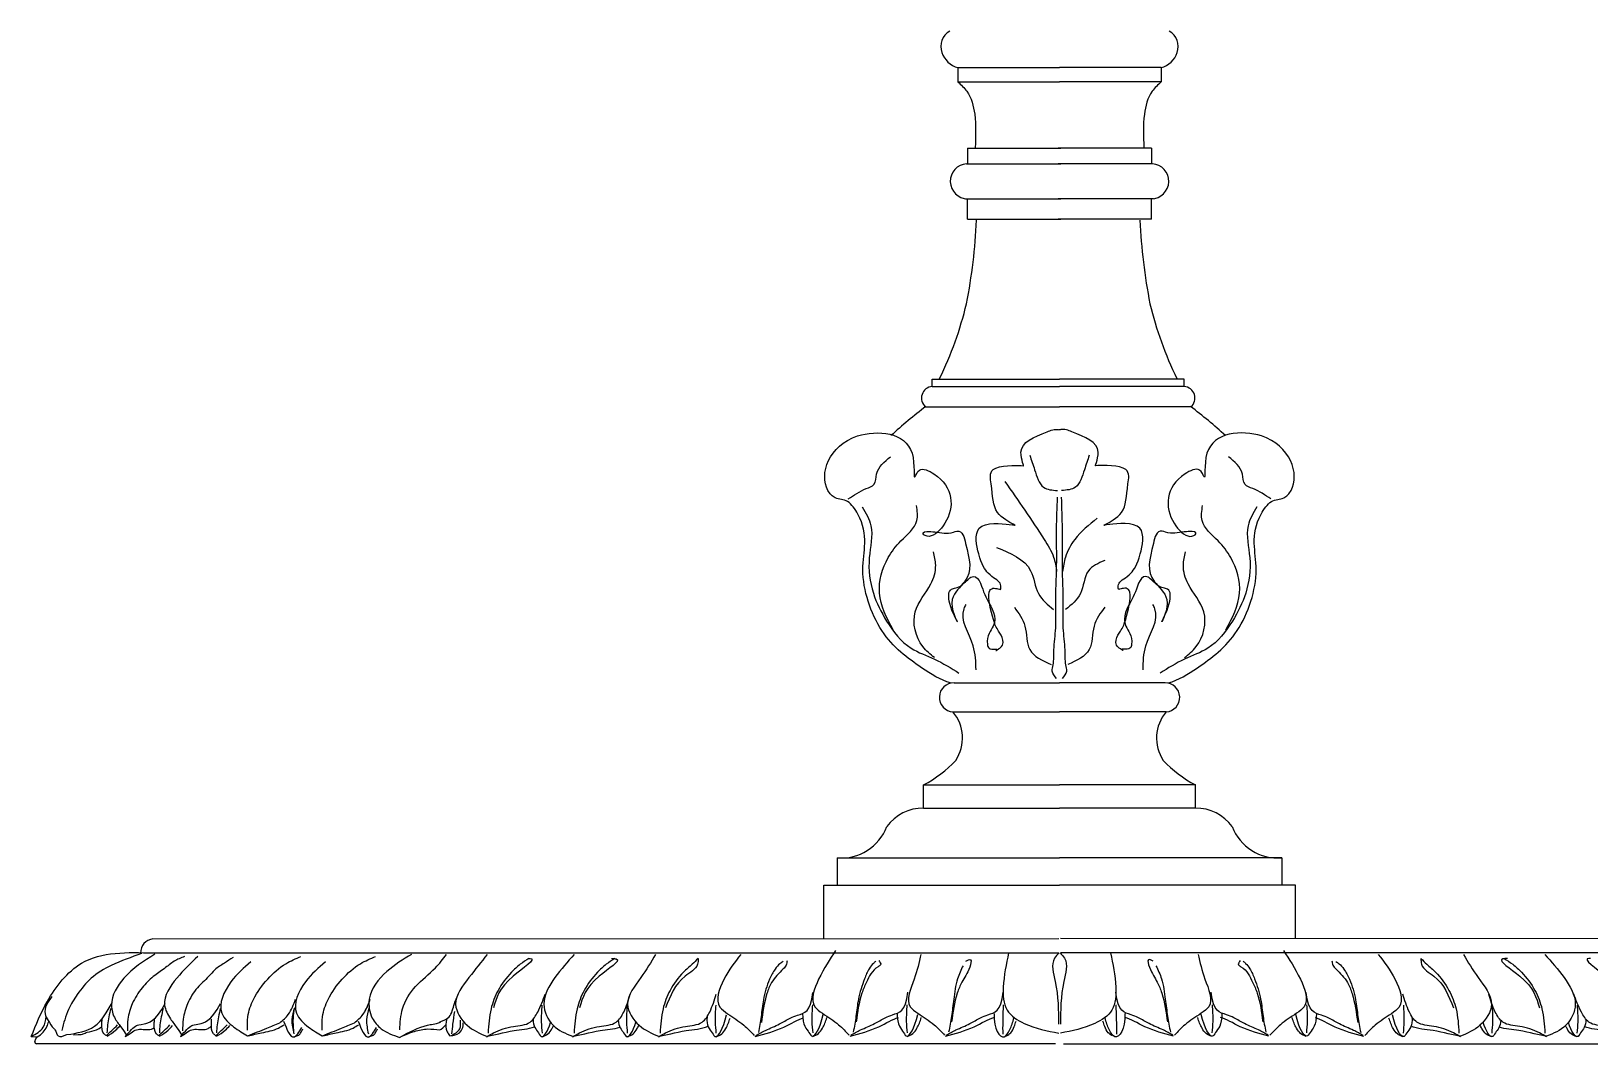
# Model space of a CAD drawing. Extents: x 3172 to 33391, y 13916 to 34175.
# Drawn here: x 30804 to 31722, y 17061 to 17656 of the extents above; entities that cross this region are included whole.
import ezdxf

# ---------------------------------------------------------------- set-up
doc = ezdxf.new("R2010")
doc.units = 0
doc.layers.get('0').update_dxf_attribs({"linetype": 'CONTINUOUS'})

# ---------------------------------------------------------------- blocks, each defined once
blk = doc.blocks.new('A$C0E7053C0')
at = {"color": 7}
for p, q in [((1528.69, 1943.04), (1588.54, 1943.04)), ((1528.69, 1943.04), (1528.69, 1934.7)), ((1648.38, 1943.04), (1588.54, 1943.04)), ((1648.38, 1943.04), (1648.38, 1934.7)), ((1528.69, 1934.7), (1588.54, 1934.7)), ((1648.38, 1934.7), (1588.54, 1934.7)), ((1534.47, 1895.69), (1589.3, 1895.69)), ((1534.47, 1895.69), (1534.47, 1886.47)), ((1642.6, 1895.69), (1587.78, 1895.69)), ((1642.6, 1895.69), (1642.6, 1886.47)), ((1533.79, 1886.47), (1589.3, 1886.47)), ((1643.28, 1886.47), (1587.78, 1886.47)), ((1533.18, 1865.94), (1589.3, 1865.94)), ((1534.47, 1853.8), (1534.47, 1865.94)), ((1643.9, 1865.94), (1587.78, 1865.94)), ((1642.6, 1853.8), (1642.6, 1865.94)), ((1534.47, 1853.8), (1589.3, 1853.8)), ((1642.6, 1853.8), (1587.78, 1853.8)), ((1513.64, 1759.78), (1588.54, 1759.78)), ((1513.64, 1755.42), (1513.64, 1759.78)), ((1513.64, 1755.42), (1588.54, 1755.42)), ((1661.92, 1759.78), (1588.54, 1759.78)), ((1661.92, 1755.42), (1588.54, 1755.42)), ((1661.92, 1755.42), (1661.92, 1759.78)), ((1509.8, 1743.37), (1588.54, 1743.37)), ((1665.75, 1743.37), (1588.54, 1743.37)), ((1526.47, 1581.07), (1588.54, 1581.07)), ((1650.61, 1581.07), (1588.54, 1581.07)), ((1525.74, 1563.99), (1588.54, 1564)), ((1651.33, 1563.99), (1588.54, 1564)), ((1508.57, 1521.08), (1588.54, 1521.08)), ((1508.57, 1507.27), (1508.57, 1521.08)), ((1668.51, 1521.08), (1588.54, 1521.08)), ((1668.51, 1507.27), (1668.51, 1521.08)), ((1508.57, 1507.27), (1588.54, 1507.27)), ((1668.51, 1507.27), (1588.54, 1507.27)), ((1457.79, 1478.09), (1588.54, 1478.09)), ((1457.79, 1478.09), (1457.79, 1461.97)), ((1719.28, 1478.09), (1588.54, 1478.09)), ((1719.28, 1478.09), (1719.28, 1461.97)), ((1449.78, 1461.97), (1588.54, 1461.97)), ((1449.78, 1430.55), (1449.78, 1461.97)), ((1727.29, 1461.97), (1588.54, 1461.97)), ((1727.29, 1430.55), (1727.29, 1461.97)), ((1055.13, 1430.47), (1588.04, 1430.58)), ((1055.13, 1422.14), (1588.05, 1422.25)), ((2121.94, 1430.47), (1589.03, 1430.58)), ((2121.94, 1422.14), (1589.03, 1422.25)), ((983.49, 1373.01), (987.05, 1372.74)), ((985.65, 1370.04), (986.28, 1371.55)), ((986.28, 1371.55), (987.03, 1372.75)), ((1586.21, 1368.66), (986.58, 1368.66)), ((1590.86, 1368.66), (2190.5, 1368.66))]:
    blk.add_line(p, q, dxfattribs=at)
for centre, radius, start, end in [((1529.07, 1955.5), 10.37, 119.64834, 199.96424), ((1648.01, 1955.5), 10.37, 340.03576, 60.35166), ((1532.34, 1956.25), 13.7, 198.24163, 254.58853), ((1644.74, 1956.25), 13.7, 285.41147, 341.75837), ((1534.52, 1876.22), 10.28, 93.62674, 269.74896), ((1642.56, 1876.22), 10.28, 270.25104, 86.37326), ((1203.12, 1868.83), 336.97, 348.92866, 357.34608), ((1972.44, 1868.83), 336.97, 182.65392, 191.07134), ((1324.98, 1854.46), 214.82, 333.94729, 346.44542), ((1850.57, 1854.46), 214.82, 193.55458, 206.05271), ((1514.14, 1748.63), 6.81, 94.1863, 230.4668), ((1661.42, 1748.63), 6.81, 309.5332, 85.8137), ((1667.35, 1533.45), 262.6, 126.83074, 132.66968), ((1508.21, 1533.45), 262.6, 47.33032, 53.16926), ((1526.37, 1572.52), 8.55, 89.34496, 266.07366), ((1650.71, 1572.52), 8.55, 273.92634, 90.65504), ((1507.83, 1548.6), 23.64, 326.16892, 40.60105), ((1669.24, 1548.6), 23.64, 139.39895, 213.83108), ((1477.19, 1582.01), 68.53, 297.24188, 317.1892), ((1699.88, 1582.01), 68.53, 222.8108, 242.75812), ((1508, 1481.42), 25.86, 88.75572, 144.4783), ((1669.07, 1481.42), 25.86, 35.5217, 91.24428), ((1460.09, 1506.79), 28.79, 265.41833, 338.94341), ((1716.98, 1506.79), 28.79, 201.05659, 274.58167), ((1056.11, 1422.25), 8.27, 96.77596, 181.71735), ((986.58, 1369.66), 1, 157.37097, 270)]:
    blk.add_arc(centre, radius, start, end, dxfattribs=at)
for points in [[(1528.69, 1934.7), (1534, 1929.13), (1538.62, 1915.66), (1538.9, 1896.05)], [(1648.38, 1934.7), (1643.07, 1929.13), (1638.45, 1915.66), (1638.17, 1896.05)], [(1464.23, 1689.27), (1474.83, 1695.39), (1479.31, 1697.83), (1480.94, 1703.94), (1489.09, 1714.13)], [(1571.04, 1714.95), (1573.89, 1706.39), (1579.19, 1696.2), (1587.34, 1694.16)], [(1606.04, 1714.95), (1603.18, 1706.39), (1597.88, 1696.2), (1589.73, 1694.16)], [(1712.85, 1689.27), (1702.25, 1695.39), (1697.76, 1697.83), (1696.13, 1703.94), (1687.98, 1714.13)], [(1556.36, 1699.46), (1579.57, 1665.43), (1585.02, 1655.07), (1586.83, 1646.52)], [(1586.83, 1583.57), (1584.24, 1587.97), (1584.76, 1591.6), (1585.28, 1600.41), (1586.31, 1613.36), (1586.31, 1627.61), (1586.83, 1649.89), (1586.83, 1671.65), (1587.35, 1690.3)], [(1590.24, 1583.57), (1592.84, 1587.97), (1592.32, 1591.6), (1591.8, 1600.41), (1590.76, 1613.36), (1590.76, 1627.61), (1590.24, 1649.89), (1590.24, 1671.65), (1589.73, 1690.3)], [(1472.45, 1684.6), (1477.55, 1673.53), (1476.6, 1654.66), (1478.99, 1633.8), (1486.83, 1617.41), (1501.21, 1601.47), (1515.03, 1595.01), (1529.38, 1586.72)], [(1490.63, 1612.25), (1482.6, 1633.88), (1487.77, 1654.76), (1495.24, 1664.54), (1504.62, 1676.51), (1504.35, 1685.36)], [(1704.62, 1684.6), (1699.53, 1673.53), (1700.47, 1654.66), (1698.08, 1633.8), (1690.24, 1617.41), (1675.86, 1601.47), (1662.05, 1595.01), (1647.69, 1586.72)], [(1686.44, 1612.25), (1694.47, 1633.88), (1689.31, 1654.76), (1681.83, 1664.54), (1672.46, 1676.51), (1672.72, 1685.36)], [(1610.72, 1677.87), (1597.5, 1665.43), (1592.06, 1655.07), (1590.24, 1646.52)], [(1551.47, 1660.75), (1571.54, 1647.04), (1576.2, 1633.57), (1585.02, 1624.24)], [(1514.98, 1595.92), (1508.14, 1602.35), (1503.63, 1622.9), (1512.88, 1639.29), (1515.67, 1650.24), (1514.4, 1658.12)], [(1615.12, 1653), (1605.54, 1647.04), (1600.87, 1633.57), (1592.06, 1624.24)], [(1662.1, 1595.92), (1668.94, 1602.35), (1673.44, 1622.9), (1664.2, 1639.29), (1661.4, 1650.24), (1662.67, 1658.12)], [(1539.4, 1588.7), (1537.73, 1602.81), (1532.4, 1624.7), (1533.63, 1627.16)], [(1561.95, 1625.54), (1568.17, 1614.4), (1571.02, 1600.67), (1583.72, 1591.86)], [(1615.12, 1625.54), (1608.9, 1614.4), (1606.05, 1600.67), (1593.35, 1591.86)], [(1637.68, 1588.7), (1639.34, 1602.81), (1644.67, 1624.7), (1643.44, 1627.16)], [(1048.38, 1421.72), (1030.59, 1414.78), (1018.81, 1407.21), (1010.57, 1397.68), (1005.47, 1388.95), (1001.47, 1376.58)], [(1456.82, 1423.59), (1446.82, 1406.65), (1444.58, 1390.47), (1449.06, 1386.62), (1458.55, 1379.87), (1464.8, 1373.75)], [(1588.24, 1422.19), (1585.55, 1418.97), (1586, 1405.33), (1587.95, 1380.25)], [(1588.83, 1422.19), (1591.53, 1418.97), (1591.08, 1405.33), (1589.13, 1380.25)], [(1720.26, 1423.59), (1730.25, 1406.65), (1732.5, 1390.47), (1728.01, 1386.62), (1718.52, 1379.87), (1712.27, 1373.75)], [(1056.24, 1421.45), (1038.02, 1407.28), (1030.73, 1391.46), (1032.91, 1383.31), (1036.7, 1378.1), (1039.54, 1373.85)], [(1073.67, 1420.06), (1067.65, 1417.23), (1061.88, 1412.96), (1055.33, 1408.23), (1048.78, 1401.68), (1042.96, 1392.22), (1040.41, 1383.13), (1040.05, 1376.22)], [(1081.46, 1420.09), (1069.15, 1407.28), (1062, 1391.46), (1065.44, 1383.31), (1069.22, 1378.1), (1072.07, 1373.85)], [(1102.22, 1419.51), (1097.17, 1416.15), (1091.57, 1412.22), (1087.86, 1408.23), (1081.31, 1401.68), (1075.48, 1392.22), (1072.93, 1383.13), (1072.57, 1376.22)], [(1112.71, 1416.87), (1100.97, 1405.14), (1095.64, 1386.66), (1102.76, 1378.55), (1110.8, 1373.34)], [(1112.71, 1416.87), (1100.97, 1405.14), (1095.64, 1386.66), (1102.76, 1378.55), (1110.8, 1373.34)], [(1110.78, 1376.77), (1110.98, 1384.58), (1114.25, 1394.77), (1122.62, 1406.77), (1133.33, 1415.81), (1142.22, 1420.07)], [(1110.78, 1376.77), (1110.98, 1384.58), (1114.25, 1394.77), (1122.62, 1406.77), (1133.33, 1415.81), (1142.22, 1420.07)], [(1156.62, 1416.87), (1144.88, 1405.14), (1139.55, 1386.66), (1146.67, 1378.55), (1154.71, 1373.34)], [(1156.62, 1416.87), (1144.88, 1405.14), (1139.55, 1386.66), (1146.67, 1378.55), (1154.71, 1373.34)], [(1154.69, 1376.77), (1154.89, 1384.58), (1158.16, 1394.77), (1166.53, 1406.77), (1177.24, 1415.81), (1186.13, 1420.07)], [(1154.69, 1376.77), (1154.89, 1384.58), (1158.16, 1394.77), (1166.53, 1406.77), (1177.24, 1415.81), (1186.13, 1420.07)], [(1207.29, 1421.31), (1192.69, 1411.19), (1182.38, 1394.84), (1184.15, 1383.82), (1189.45, 1377.55), (1200.15, 1372.45)], [(1200.29, 1376.98), (1202.01, 1389.31), (1209.65, 1402.41), (1221.29, 1413.32), (1227.8, 1421.31)], [(1251.72, 1421.31), (1241.05, 1407.63), (1233.23, 1391.99), (1239.98, 1379.55), (1251.37, 1373.09)], [(1276.34, 1418.84), (1271.25, 1415.52), (1266.06, 1410.77), (1258.21, 1400.05), (1254.05, 1389.31), (1252.3, 1374.95)], [(1276.18, 1418.9), (1277.05, 1418.9), (1267.05, 1408.45), (1255.56, 1389.89)], [(1303, 1421.31), (1291.66, 1407.63), (1285.11, 1391.99), (1290.6, 1379.55), (1301.99, 1373.09)], [(1326.95, 1418.84), (1321.87, 1415.52), (1316.68, 1410.77), (1308.83, 1400.05), (1304.67, 1389.31), (1302.91, 1374.95)], [(1325.01, 1418.9), (1327.67, 1418.57), (1317.67, 1408.45), (1306.17, 1389.89)], [(1350.85, 1421.31), (1342.24, 1407.63), (1334.42, 1391.99), (1341.18, 1379.55), (1352.57, 1373.09)], [(1375.88, 1418.84), (1372.45, 1415.52), (1367.26, 1410.77), (1359.41, 1400.05), (1355.24, 1389.31), (1353.49, 1374.95)], [(1375.88, 1418.9), (1375.54, 1415.5), (1368.25, 1408.45), (1356.75, 1389.89)], [(1400.99, 1421.31), (1390.98, 1406.43), (1388.74, 1390.24), (1393.23, 1386.4), (1402.71, 1379.64), (1408.96, 1373.53)], [(1425.91, 1417.07), (1424.04, 1415.74), (1421.27, 1412.65), (1417.95, 1406.68), (1414.35, 1394.62), (1412.94, 1384.64), (1411.34, 1375.34)], [(1428.25, 1417.56), (1427.65, 1415), (1425.94, 1412.69), (1419.06, 1404.69), (1416.41, 1398.29), (1413.09, 1381.27)], [(1480.43, 1417.29), (1479.06, 1415.97), (1476.57, 1412.87), (1473.79, 1406.91), (1470.19, 1394.84), (1468.78, 1384.86), (1467.18, 1375.57)], [(1482.17, 1417.78), (1483.29, 1415.22), (1481.78, 1414), (1474.9, 1404.92), (1472.25, 1398.51), (1468.93, 1381.5)], [(1506.95, 1421.31), (1502.96, 1406.65), (1500.71, 1390.47), (1505.2, 1386.62), (1514.69, 1379.87), (1520.94, 1373.75)], [(1531.77, 1414.64), (1528.51, 1406.91), (1526.32, 1394.84), (1524.92, 1384.86), (1523.31, 1375.57)], [(1533.35, 1417.39), (1536.16, 1418.11), (1535.67, 1413.82), (1531.04, 1404.92), (1528.38, 1398.51), (1525.07, 1381.5)], [(1643.72, 1417.39), (1640.91, 1418.11), (1641.41, 1413.82), (1646.04, 1404.92), (1648.69, 1398.51), (1652.01, 1381.5)], [(1645.3, 1414.64), (1648.56, 1406.91), (1650.75, 1394.84), (1652.16, 1384.86), (1653.76, 1375.57)], [(1670.12, 1421.31), (1674.12, 1406.65), (1676.36, 1390.47), (1671.87, 1386.62), (1662.39, 1379.87), (1656.14, 1373.75)], [(1694.9, 1417.78), (1693.78, 1415.22), (1695.3, 1414), (1702.18, 1404.92), (1704.83, 1398.51), (1708.14, 1381.5)], [(1696.65, 1417.29), (1698.01, 1415.97), (1700.5, 1412.87), (1703.28, 1406.91), (1706.89, 1394.84), (1708.29, 1384.86), (1709.9, 1375.57)], [(1748.83, 1417.56), (1749.42, 1415), (1751.14, 1412.69), (1758.01, 1404.69), (1760.67, 1398.29), (1763.98, 1381.27)], [(1751.16, 1417.07), (1753.03, 1415.74), (1755.8, 1412.65), (1759.12, 1406.68), (1762.73, 1394.62), (1764.13, 1384.64), (1765.74, 1375.34)], [(1776.09, 1421.31), (1786.09, 1406.43), (1788.34, 1390.24), (1783.85, 1386.4), (1774.36, 1379.64), (1768.11, 1373.53)], [(1801.2, 1418.9), (1801.54, 1415.5), (1808.83, 1408.45), (1820.32, 1389.89)], [(1801.2, 1418.84), (1804.63, 1415.52), (1809.82, 1410.77), (1817.67, 1400.05), (1821.83, 1389.31), (1823.58, 1374.95)], [(1826.22, 1421.31), (1834.83, 1407.63), (1842.65, 1391.99), (1835.9, 1379.55), (1824.51, 1373.09)], [(1852.06, 1418.9), (1849.41, 1418.57), (1859.41, 1408.45), (1870.9, 1389.89)], [(1850.12, 1418.84), (1855.21, 1415.52), (1860.4, 1410.77), (1868.25, 1400.05), (1872.41, 1389.31), (1874.16, 1374.95)], [(1874.08, 1421.31), (1885.41, 1407.63), (1891.97, 1391.99), (1886.48, 1379.55), (1875.08, 1373.09)], [(1900.9, 1418.9), (1900.02, 1418.9), (1910.02, 1408.45), (1921.52, 1389.89)], [(995.65, 1396.59), (991.64, 1386.4), (993.46, 1382.4), (996.74, 1377.67), (997.47, 1376.94), (999.29, 1373.31), (1004.51, 1374.08)], [(1129.78, 1380.97), (1134.76, 1385.95), (1139.02, 1394.84)], [(1129.78, 1380.97), (1134.76, 1385.95), (1139.02, 1394.84)], [(1173.69, 1380.97), (1178.67, 1385.95), (1182.93, 1394.84)], [(1223.98, 1381.68), (1229.31, 1384.53), (1232.51, 1392.35), (1233.94, 1395.9)], [(1251.37, 1372.73), (1255.5, 1375.07), (1267.17, 1378.84), (1277.01, 1381.43), (1281.5, 1387.36), (1285.99, 1397.93)], [(1301.99, 1372.73), (1306.12, 1375.07), (1317.79, 1378.84), (1327.63, 1381.43), (1332.11, 1387.36), (1335.96, 1397.93)], [(1352.57, 1372.73), (1356.7, 1375.07), (1368.37, 1378.84), (1378.21, 1381.43), (1382.69, 1387.36), (1386.54, 1397.93)], [(1824.51, 1372.73), (1820.38, 1375.07), (1808.71, 1378.84), (1798.87, 1381.43), (1794.38, 1387.36), (1790.53, 1397.93)], [(1875.08, 1372.73), (1870.96, 1375.07), (1859.29, 1378.84), (1849.45, 1381.43), (1844.96, 1387.36), (1841.11, 1397.93)], [(1925.7, 1372.73), (1921.57, 1375.07), (1909.9, 1378.84), (1900.06, 1381.43), (1895.58, 1387.36), (1891.09, 1397.93)], [(1004.51, 1374.08), (1020.77, 1379), (1031.02, 1392.78)], [(1030.25, 1389.36), (1028.4, 1379.85), (1028.04, 1375.12)], [(1061.09, 1389.36), (1059.24, 1379.85), (1058.88, 1375.12)], [(1094.74, 1389.36), (1092.89, 1379.85), (1092.52, 1375.12)], [(1138.31, 1389.86), (1136.89, 1382.75), (1137.96, 1374.58)], [(1138.31, 1389.86), (1137.55, 1383.64), (1137.96, 1374.58)], [(1182.22, 1389.86), (1180.8, 1382.75), (1181.87, 1374.58)], [(1182.22, 1389.86), (1180.8, 1382.75), (1181.87, 1374.58)], [(1232.51, 1387.73), (1231.45, 1380.26), (1230.78, 1374.5)], [(1283.95, 1391.37), (1283.63, 1381.59), (1284.11, 1374.86)], [(1334.08, 1391.37), (1333.75, 1381.59), (1334.24, 1374.86)], [(1386.22, 1391.37), (1385.9, 1381.59), (1386.38, 1374.86)], [(1443.13, 1391.59), (1442.81, 1381.82), (1443.29, 1375.09)], [(1498.72, 1391.59), (1498.4, 1381.82), (1498.88, 1375.09)], [(1555.42, 1391.53), (1555.1, 1381.27), (1555.1, 1374.38)], [(1621.65, 1391.53), (1621.98, 1381.27), (1621.98, 1374.38)], [(1678.36, 1391.59), (1678.68, 1381.82), (1678.2, 1375.09)], [(1733.94, 1391.59), (1734.26, 1381.82), (1733.78, 1375.09)], [(1790.85, 1391.37), (1791.18, 1381.59), (1790.69, 1374.86)], [(1843, 1391.37), (1843.32, 1381.59), (1842.84, 1374.86)], [(1893.13, 1391.37), (1893.45, 1381.59), (1892.97, 1374.86)], [(1027.49, 1373.54), (1026.26, 1374.62), (1025.03, 1380.45), (1025.18, 1383.07)], [(1027.51, 1373.38), (1034.22, 1379.74)], [(1028.11, 1373.2), (1033.17, 1376.62), (1035.85, 1379.44)], [(1058.33, 1373.54), (1057.1, 1374.62), (1055.87, 1380.45), (1056.02, 1383.07)], [(1058.35, 1373.38), (1065.06, 1379.74)], [(1058.95, 1373.2), (1064.01, 1376.62), (1066.69, 1379.44)], [(1071.32, 1373.05), (1073.1, 1373.94), (1076.38, 1376.32), (1079.8, 1377.21), (1087.54, 1377.66), (1089.57, 1379.2)], [(1091.97, 1373.54), (1090.74, 1374.62), (1089.51, 1380.45), (1089.66, 1383.07)], [(1092, 1373.38), (1098.7, 1379.74)], [(1092.6, 1373.2), (1097.66, 1376.62), (1100.34, 1379.44)], [(1110.94, 1373.38), (1122.18, 1377.88), (1129.7, 1380.93)], [(1110.94, 1373.38), (1122.18, 1377.88), (1129.7, 1380.93)], [(1131.91, 1382.04), (1138.15, 1372.67), (1142.65, 1378.29)], [(1131.91, 1382.04), (1138.15, 1372.67), (1142.65, 1378.29)], [(1137.3, 1372.81), (1141.72, 1374.57), (1142.76, 1376.5), (1143.36, 1377.39)], [(1137.3, 1372.81), (1141.72, 1374.57), (1142.76, 1376.5), (1143.36, 1377.39)], [(1154.85, 1373.38), (1166.09, 1377.88), (1173.61, 1380.93)], [(1154.85, 1373.38), (1166.09, 1377.88), (1173.61, 1380.93)], [(1175.82, 1382.04), (1182.06, 1372.67), (1186.56, 1378.29)], [(1175.82, 1382.04), (1182.06, 1372.67), (1186.56, 1378.29)], [(1181.21, 1372.81), (1185.63, 1374.57), (1186.67, 1376.5), (1187.27, 1377.39)], [(1181.21, 1372.81), (1185.63, 1374.57), (1186.67, 1376.5), (1187.27, 1377.39)], [(1227.77, 1383.06), (1227.67, 1377.22), (1228.54, 1375.18), (1230.03, 1373.15)], [(1230.39, 1373.42), (1235.65, 1377.55), (1236, 1382.64)], [(1230.39, 1373.42), (1232.88, 1373.86), (1237.11, 1377.41), (1237.7, 1381.02)], [(1386.49, 1372.73), (1389.75, 1374.54), (1392.15, 1377.59), (1394.72, 1383.84)], [(1443.41, 1372.96), (1446.66, 1374.77), (1449.06, 1377.81), (1451.63, 1384.06)], [(1498.99, 1372.96), (1502.24, 1374.77), (1504.65, 1377.81), (1507.21, 1384.06)], [(1557.41, 1373.41), (1559.92, 1375.2), (1561.9, 1378.79), (1562.98, 1382.02)], [(1619.66, 1373.41), (1617.15, 1375.2), (1615.18, 1378.79), (1614.1, 1382.02)], [(1678.08, 1372.96), (1674.83, 1374.77), (1672.43, 1377.81), (1669.86, 1384.06)], [(1733.67, 1372.96), (1730.41, 1374.77), (1728.01, 1377.81), (1725.44, 1384.06)], [(1790.58, 1372.73), (1787.33, 1374.54), (1784.92, 1377.59), (1782.36, 1383.84)]]:
    blk.add_spline(points, degree=3, dxfattribs=at)
for points, knots in [([(1524.38, 1581.07), (1518.48, 1582.64), (1505.09, 1591.18), (1481.91, 1608.18), (1468.65, 1648.61), (1477.56, 1669.72), (1464.23, 1689.27), (1456.51, 1688.83), (1445.88, 1700.68), (1456.48, 1732.06), (1506.62, 1727.99), (1501.79, 1696.94), (1505.9, 1708.63), (1526.25, 1699.23), (1527.15, 1679.39), (1511.07, 1663.67), (1504.38, 1672.06), (1523.37, 1668.37), (1531.37, 1672.2), (1534.72, 1655.66), (1538.68, 1644.22), (1521.02, 1630.04), (1532.02, 1610.44), (1523.17, 1626.57), (1522.85, 1637.3), (1529.87, 1636.47), (1539.76, 1648.13), (1543.72, 1634.18), (1547.01, 1627.99), (1553.76, 1616.9), (1544.78, 1608.42), (1546.73, 1600.31), (1551.69, 1600.93)], [0, 0, 0, 0, 28.381173, 69.526036, 111.271155, 149.866987, 158.553484, 167.117314, 174.395179, 211.104214, 235.868643, 248.758284, 253.017824, 259.671477, 286.607764, 297.971996, 310.37431, 315.342551, 318.855868, 329.218157, 356.94995, 369.924481, 387.811549, 402.291556, 412.965169, 419.835289, 424.180224, 435.383502, 442.407512, 458.59105, 466.671914, 468.841596, 468.841596, 468.841596, 468.841596]), ([(1551.06, 1600.03), (1551.06, 1600.03), (1554.73, 1602.07), (1555.95, 1605.74), (1553.51, 1611.04), (1550.24, 1613.89), (1544.76, 1638.31), (1553.91, 1635.89), (1553.91, 1635.89), (1554.32, 1640.78), (1546.98, 1643.63), (1541.28, 1653.01), (1536.79, 1677.05), (1562.4, 1673.79), (1562.4, 1673.79), (1562.4, 1673.79), (1562.4, 1673.79), (1549.02, 1680.72), (1549.43, 1692.94), (1546.17, 1709.65), (1567.37, 1708.83), (1567.37, 1708.83), (1567.37, 1708.83), (1563.7, 1721.87), (1575.11, 1726.36), (1585.3, 1730.43), (1588.97, 1730.02)], [468.841596, 468.841596, 468.841596, 468.841596, 472.697409, 478.720279, 490.766159, 503.542637, 514.648253, 524.873979, 536.460941, 545.830287, 561.678572, 573.633691, 583.041707, 594.410345, 603.466413, 607.275931, 617.534603, 633.920202, 652.678329, 660.534596, 671.996685, 676.963844, 687.499885, 695.212987, 717.703804, 723.247363, 723.247363, 723.247363, 723.247363]), ([(1626.01, 1600.03), (1626.01, 1600.03), (1622.35, 1602.07), (1621.12, 1605.74), (1623.57, 1611.04), (1626.83, 1613.89), (1632.31, 1638.31), (1623.16, 1635.89), (1623.16, 1635.89), (1622.75, 1640.78), (1630.09, 1643.63), (1635.8, 1653.01), (1640.28, 1677.05), (1614.68, 1673.79), (1614.68, 1673.79), (1614.68, 1673.79), (1614.68, 1673.79), (1628.05, 1680.72), (1627.64, 1692.94), (1630.91, 1709.65), (1609.71, 1708.83), (1609.71, 1708.83), (1609.71, 1708.83), (1613.38, 1721.87), (1601.96, 1726.36), (1591.77, 1730.43), (1588.1, 1730.02)], [468.841596, 468.841596, 468.841596, 468.841596, 472.697409, 478.720279, 490.766159, 503.542637, 514.648253, 524.873979, 536.460941, 545.830287, 561.678572, 573.633691, 583.041707, 594.410345, 603.466413, 607.275931, 617.534603, 633.920202, 652.678329, 660.534596, 671.996685, 676.963844, 687.499885, 695.212987, 717.703804, 723.247363, 723.247363, 723.247363, 723.247363]), ([(1652.69, 1581.07), (1658.6, 1582.64), (1671.98, 1591.18), (1695.17, 1608.18), (1708.42, 1648.61), (1699.51, 1669.72), (1712.85, 1689.27), (1720.56, 1688.83), (1731.19, 1700.68), (1720.59, 1732.06), (1670.45, 1727.99), (1675.28, 1696.94), (1671.17, 1708.63), (1650.83, 1699.23), (1649.92, 1679.39), (1666, 1663.67), (1672.7, 1672.06), (1653.7, 1668.37), (1645.7, 1672.2), (1642.36, 1655.66), (1638.4, 1644.22), (1656.06, 1630.04), (1645.05, 1610.44), (1653.9, 1626.57), (1654.22, 1637.3), (1647.2, 1636.47), (1637.32, 1648.13), (1633.36, 1634.18), (1630.06, 1627.99), (1623.32, 1616.9), (1632.3, 1608.42), (1630.34, 1600.31), (1625.39, 1600.93)], [0, 0, 0, 0, 28.381173, 69.526036, 111.271155, 149.866987, 158.553484, 167.117314, 174.395179, 211.104214, 235.868643, 248.758284, 253.017824, 259.671477, 286.607764, 297.971996, 310.37431, 315.342551, 318.855868, 329.218157, 356.94995, 369.924481, 387.811549, 402.291556, 412.965169, 419.835289, 424.180224, 435.383502, 442.407512, 458.59105, 466.671914, 468.841596, 468.841596, 468.841596, 468.841596]), ([(983.49, 1373.01), (986.33, 1379.89), (993, 1396), (1014.09, 1423.26), (1040, 1422.55), (1055.13, 1422.14)], [0.099613, 0.099613, 0.099613, 0.099613, 27.13902, 63.438292, 114.430828, 114.430828, 114.430828, 114.430828]), ([(1558.58, 1422.18), (1557.16, 1415.63), (1554.9, 1404.65), (1555.62, 1387.59), (1570.26, 1378.39), (1581.23, 1376.3), (1588.05, 1375)], [1.409902, 1.409902, 1.409902, 1.409902, 25.934635, 42.337229, 57.714078, 82.912078, 82.912078, 82.912078, 82.912078]), ([(1618.5, 1422.18), (1619.91, 1415.63), (1622.18, 1404.65), (1621.46, 1387.59), (1606.82, 1378.39), (1595.84, 1376.3), (1589.03, 1375)], [1.409902, 1.409902, 1.409902, 1.409902, 25.934635, 42.337229, 57.714078, 82.912078, 82.912078, 82.912078, 82.912078]), ([(1409.86, 1373.53), (1411.75, 1374.58), (1416.29, 1377.11), (1423.41, 1379.83), (1429.33, 1383.51), (1436.73, 1386.67), (1442.32, 1387.13), (1443.4, 1398.9)], [0, 0, 0, 0, 7.804363, 18.695532, 27.272937, 32.872908, 47.456861, 47.456861, 47.456861, 47.456861]), ([(1465.7, 1373.75), (1467.59, 1374.81), (1472.13, 1377.34), (1479.25, 1380.05), (1485.17, 1383.73), (1492.57, 1386.9), (1498.16, 1387.35), (1499.23, 1399.12)], [0, 0, 0, 0, 7.804363, 18.695532, 27.272937, 32.872908, 47.456861, 47.456861, 47.456861, 47.456861]), ([(1521.84, 1373.75), (1523.73, 1374.81), (1528.27, 1377.34), (1535.38, 1380.05), (1541.31, 1383.73), (1548.71, 1386.9), (1554.3, 1387.35), (1555.37, 1399.12)], [0, 0, 0, 0, 7.804363, 18.695532, 27.272937, 32.872908, 47.456861, 47.456861, 47.456861, 47.456861]), ([(1655.24, 1373.75), (1653.34, 1374.81), (1648.8, 1377.34), (1641.69, 1380.05), (1635.77, 1383.73), (1628.36, 1386.9), (1622.77, 1387.35), (1621.7, 1399.12)], [0, 0, 0, 0, 7.804363, 18.695532, 27.272937, 32.872908, 47.456861, 47.456861, 47.456861, 47.456861]), ([(1711.38, 1373.75), (1709.48, 1374.81), (1704.94, 1377.34), (1697.83, 1380.05), (1691.9, 1383.73), (1684.5, 1386.9), (1678.91, 1387.35), (1677.84, 1399.12)], [0, 0, 0, 0, 7.804363, 18.695532, 27.272937, 32.872908, 47.456861, 47.456861, 47.456861, 47.456861]), ([(1767.22, 1373.53), (1765.32, 1374.58), (1760.78, 1377.11), (1753.67, 1379.83), (1747.74, 1383.51), (1740.34, 1386.67), (1734.75, 1387.13), (1733.68, 1398.9)], [0, 0, 0, 0, 7.804363, 18.695532, 27.272937, 32.872908, 47.456861, 47.456861, 47.456861, 47.456861]), ([(1039.04, 1373.38), (1041.45, 1375.96), (1044.97, 1379.74), (1047.41, 1379.76), (1056.59, 1381.67), (1062.38, 1392.35)], [0, 0, 0, 0, 11.601605, 16.99706, 21.409038, 21.409038, 21.409038, 21.409038]), ([(1071.56, 1373.38), (1073.97, 1375.96), (1077.49, 1379.74), (1079.93, 1379.76), (1089.11, 1381.67), (1094.9, 1392.35)], [0, 0, 0, 0, 11.601605, 16.99706, 21.409038, 21.409038, 21.409038, 21.409038]), ([(1173.69, 1380.97), (1175.48, 1382.54), (1179.26, 1385.83), (1181.25, 1390.39), (1182.2, 1392.86)], [0, 0, 0, 0, 8.446488, 17.799198, 17.799198, 17.799198, 17.799198]), ([(1381.25, 1384.48), (1380.45, 1379.19), (1383.98, 1376.3), (1386.38, 1370.7), (1390.56, 1377.01), (1392.63, 1385.76)], [11.191034, 11.191034, 11.191034, 11.191034, 26.155714, 33.91982, 47.965992, 47.965992, 47.965992, 47.965992]), ([(1437.38, 1386.54), (1437.36, 1379.41), (1440.89, 1376.53), (1443.29, 1370.92), (1447.48, 1377.23), (1449.55, 1385.98)], [11.191034, 11.191034, 11.191034, 11.191034, 26.155714, 33.91982, 47.965992, 47.965992, 47.965992, 47.965992]), ([(1492.97, 1386.66), (1492.95, 1379.41), (1496.47, 1376.53), (1498.88, 1370.92), (1503.06, 1377.23), (1505.13, 1385.98)], [11.191034, 11.191034, 11.191034, 11.191034, 26.155714, 33.91982, 47.965992, 47.965992, 47.965992, 47.965992]), ([(1550.13, 1386.56), (1549.81, 1377.11), (1555.1, 1369.58), (1559.27, 1376.63), (1561.19, 1381.27), (1561.67, 1384)], [0, 0, 0, 0, 12.445466, 18.626013, 24.392171, 24.392171, 24.392171, 24.392171]), ([(1626.94, 1386.56), (1627.26, 1377.11), (1621.98, 1369.58), (1617.81, 1376.63), (1615.88, 1381.27), (1615.4, 1384)], [0, 0, 0, 0, 12.445466, 18.626013, 24.392171, 24.392171, 24.392171, 24.392171]), ([(1684.11, 1386.66), (1684.13, 1379.41), (1680.6, 1376.53), (1678.2, 1370.92), (1674.02, 1377.23), (1671.95, 1385.98)], [11.191034, 11.191034, 11.191034, 11.191034, 26.155714, 33.91982, 47.965992, 47.965992, 47.965992, 47.965992]), ([(1739.69, 1386.54), (1739.71, 1379.41), (1736.18, 1376.53), (1733.78, 1370.92), (1729.6, 1377.23), (1727.53, 1385.98)], [11.191034, 11.191034, 11.191034, 11.191034, 26.155714, 33.91982, 47.965992, 47.965992, 47.965992, 47.965992]), ([(1795.82, 1384.48), (1796.62, 1379.19), (1793.1, 1376.3), (1790.69, 1370.7), (1786.51, 1377.01), (1784.44, 1385.76)], [11.191034, 11.191034, 11.191034, 11.191034, 26.155714, 33.91982, 47.965992, 47.965992, 47.965992, 47.965992]), ([(983.46, 1373.01), (986.28, 1374.51), (991.14, 1377.11), (991.99, 1382.37), (992.26, 1384.65)], [0.082983, 0.082983, 0.082983, 0.082983, 8.993968, 15.522958, 15.522958, 15.522958, 15.522958]), ([(987, 1372.74), (988.26, 1373.57), (990.62, 1375.14), (992.81, 1378.49), (993.48, 1380.8), (993.77, 1381.85)], [0, 0, 0, 0, 4.491088, 8.426516, 11.684152, 11.684152, 11.684152, 11.684152]), ([(1008.3, 1373.94), (1013.17, 1374.14), (1014.36, 1374.76), (1017.39, 1375.77), (1021.44, 1376.45), (1024.03, 1377.99), (1025.01, 1378.73)], [0, 0, 0, 0, 1.597727, 4.818113, 11.492592, 15.972955, 15.972955, 15.972955, 15.972955]), ([(1038.79, 1373.05), (1039.4, 1373.32), (1041.25, 1374.14), (1043.53, 1376.58), (1048.65, 1377.73), (1053.2, 1376.41), (1055.6, 1378), (1055.88, 1378.21)], [0, 0, 0, 0, 2.396591, 7.255409, 11.501689, 20.806641, 22.054369, 22.054369, 22.054369, 22.054369]), ([(1200.15, 1372.45), (1205.76, 1375.47), (1213.51, 1379.64), (1220.78, 1380.26), (1224.34, 1381.33)], [0, 0, 0, 0, 22.177127, 30.604038, 30.604038, 30.604038, 30.604038]), ([(1201.14, 1372.87), (1203.7, 1374), (1208.71, 1376.22), (1216.54, 1377.86), (1221.94, 1376.99), (1224.67, 1376.96), (1227.18, 1379.55)], [0, 0, 0, 0, 10.069645, 19.740112, 28.25543, 29.548554, 29.548554, 29.548554, 29.548554]), ([(1251.37, 1373.09), (1255.45, 1373.7), (1265.11, 1376.62), (1275.92, 1377.33), (1279.61, 1378.64)], [0, 0, 0, 0, 22.245436, 36.729967, 36.729967, 36.729967, 36.729967]), ([(1278.84, 1383.14), (1278.58, 1378.85), (1281.79, 1376.1), (1283.93, 1371.11), (1287.3, 1375.59), (1289.11, 1381.22)], [12.520986, 12.520986, 12.520986, 12.520986, 26.155714, 33.91982, 45.264685, 45.264685, 45.264685, 45.264685]), ([(1284.22, 1372.73), (1285.37, 1373.25), (1287.72, 1374.3), (1289.63, 1377.01), (1290.5, 1378.77), (1290.78, 1379.38)], [0, 0, 0, 0, 4.464482, 9.119392, 11.511349, 11.511349, 11.511349, 11.511349]), ([(1301.99, 1373.09), (1306.06, 1373.7), (1315.59, 1376.57), (1326.22, 1377.31), (1329.81, 1378.5)], [0, 0, 0, 0, 22.245436, 36.183655, 36.183655, 36.183655, 36.183655]), ([(1328.94, 1382.56), (1328.9, 1378.69), (1331.96, 1376.01), (1334.07, 1371.09), (1337.47, 1375.65), (1339.3, 1381.41)], [13.157584, 13.157584, 13.157584, 13.157584, 26.155714, 33.91982, 45.390472, 45.390472, 45.390472, 45.390472]), ([(1334.35, 1372.73), (1335.5, 1373.25), (1337.85, 1374.3), (1339.83, 1377.1), (1340.73, 1378.97), (1341.03, 1379.68)], [0, 0, 0, 0, 4.464482, 9.119392, 11.903587, 11.903587, 11.903587, 11.903587]), ([(1352.57, 1373.09), (1356.64, 1373.7), (1366.63, 1376.71), (1377.84, 1377.38), (1381.73, 1379)], [0, 0, 0, 0, 22.245436, 37.949871, 37.949871, 37.949871, 37.949871]), ([(1409.45, 1372.9), (1415.22, 1374.47), (1425.62, 1377.3), (1434.61, 1383.09), (1437.95, 1383.97)], [0, 0, 0, 0, 21.326437, 38.46669, 38.46669, 38.46669, 38.46669]), ([(1465.29, 1373.13), (1471.06, 1374.7), (1481.46, 1377.53), (1490.45, 1383.32), (1493.79, 1384.19)], [0, 0, 0, 0, 21.326437, 38.46669, 38.46669, 38.46669, 38.46669]), ([(1521.43, 1373.13), (1527.2, 1374.7), (1537.59, 1377.53), (1546.58, 1383.32), (1549.93, 1384.19)], [0, 0, 0, 0, 21.326437, 38.46669, 38.46669, 38.46669, 38.46669]), ([(1655.64, 1373.13), (1649.88, 1374.7), (1639.48, 1377.53), (1630.49, 1383.32), (1627.14, 1384.19)], [0, 0, 0, 0, 21.326437, 38.46669, 38.46669, 38.46669, 38.46669]), ([(1711.78, 1373.13), (1706.02, 1374.7), (1695.62, 1377.53), (1686.63, 1383.32), (1683.28, 1384.19)], [0, 0, 0, 0, 21.326437, 38.46669, 38.46669, 38.46669, 38.46669]), ([(1767.62, 1372.9), (1761.86, 1374.47), (1751.46, 1377.3), (1742.47, 1383.09), (1739.12, 1383.97)], [0, 0, 0, 0, 21.326437, 38.46669, 38.46669, 38.46669, 38.46669]), ([(1824.51, 1373.09), (1820.43, 1373.7), (1810.44, 1376.71), (1799.24, 1377.38), (1795.34, 1379)], [0, 0, 0, 0, 22.245436, 37.949871, 37.949871, 37.949871, 37.949871]), ([(1842.72, 1372.73), (1841.57, 1373.25), (1839.22, 1374.3), (1837.25, 1377.1), (1836.35, 1378.97), (1836.04, 1379.68)], [0, 0, 0, 0, 4.464482, 9.119392, 11.903587, 11.903587, 11.903587, 11.903587]), ([(1848.13, 1382.56), (1848.17, 1378.69), (1845.11, 1376.01), (1843.01, 1371.09), (1839.61, 1375.65), (1837.78, 1381.41)], [13.157584, 13.157584, 13.157584, 13.157584, 26.155714, 33.91982, 45.390472, 45.390472, 45.390472, 45.390472]), ([(1875.08, 1373.09), (1871.01, 1373.7), (1861.49, 1376.57), (1850.86, 1377.31), (1847.26, 1378.5)], [0, 0, 0, 0, 22.245436, 36.183655, 36.183655, 36.183655, 36.183655]), ([(1892.85, 1372.73), (1891.7, 1373.25), (1889.35, 1374.3), (1887.44, 1377.01), (1886.57, 1378.77), (1886.3, 1379.38)], [0, 0, 0, 0, 4.464482, 9.119392, 11.511349, 11.511349, 11.511349, 11.511349]), ([(1898.24, 1383.14), (1898.49, 1378.85), (1895.28, 1376.1), (1893.14, 1371.11), (1889.78, 1375.59), (1887.97, 1381.22)], [12.520986, 12.520986, 12.520986, 12.520986, 26.155714, 33.91982, 45.264685, 45.264685, 45.264685, 45.264685]), ([(1925.7, 1373.09), (1921.63, 1373.7), (1911.96, 1376.62), (1901.15, 1377.33), (1897.46, 1378.64)], [0, 0, 0, 0, 22.245436, 36.729967, 36.729967, 36.729967, 36.729967])]:
    blk.add_open_spline(points, degree=3, knots=knots, dxfattribs=at)
at = {"color": 7, "end_tangent": (-0.209613, 0.977784)}
for points in [[(1111.24, 1373.34), (1118.98, 1375.13), (1128.96, 1377.96), (1132.27, 1379.91)], [(1111.24, 1373.34), (1118.98, 1375.13), (1128.96, 1377.96), (1132.27, 1379.91)], [(1155.15, 1373.34), (1162.89, 1375.13), (1172.87, 1377.96), (1176.18, 1379.91)], [(1155.15, 1373.34), (1162.89, 1375.13), (1172.87, 1377.96), (1176.18, 1379.91)]]:
    blk.add_spline(points, degree=3, dxfattribs=at)

msp = doc.modelspace()

# ---------------------------------------------------------------- block references
msp.add_blockref('A$C0E7053C0', (29820.98396, 15691.97334))

doc.saveas('drawing.dxf')
